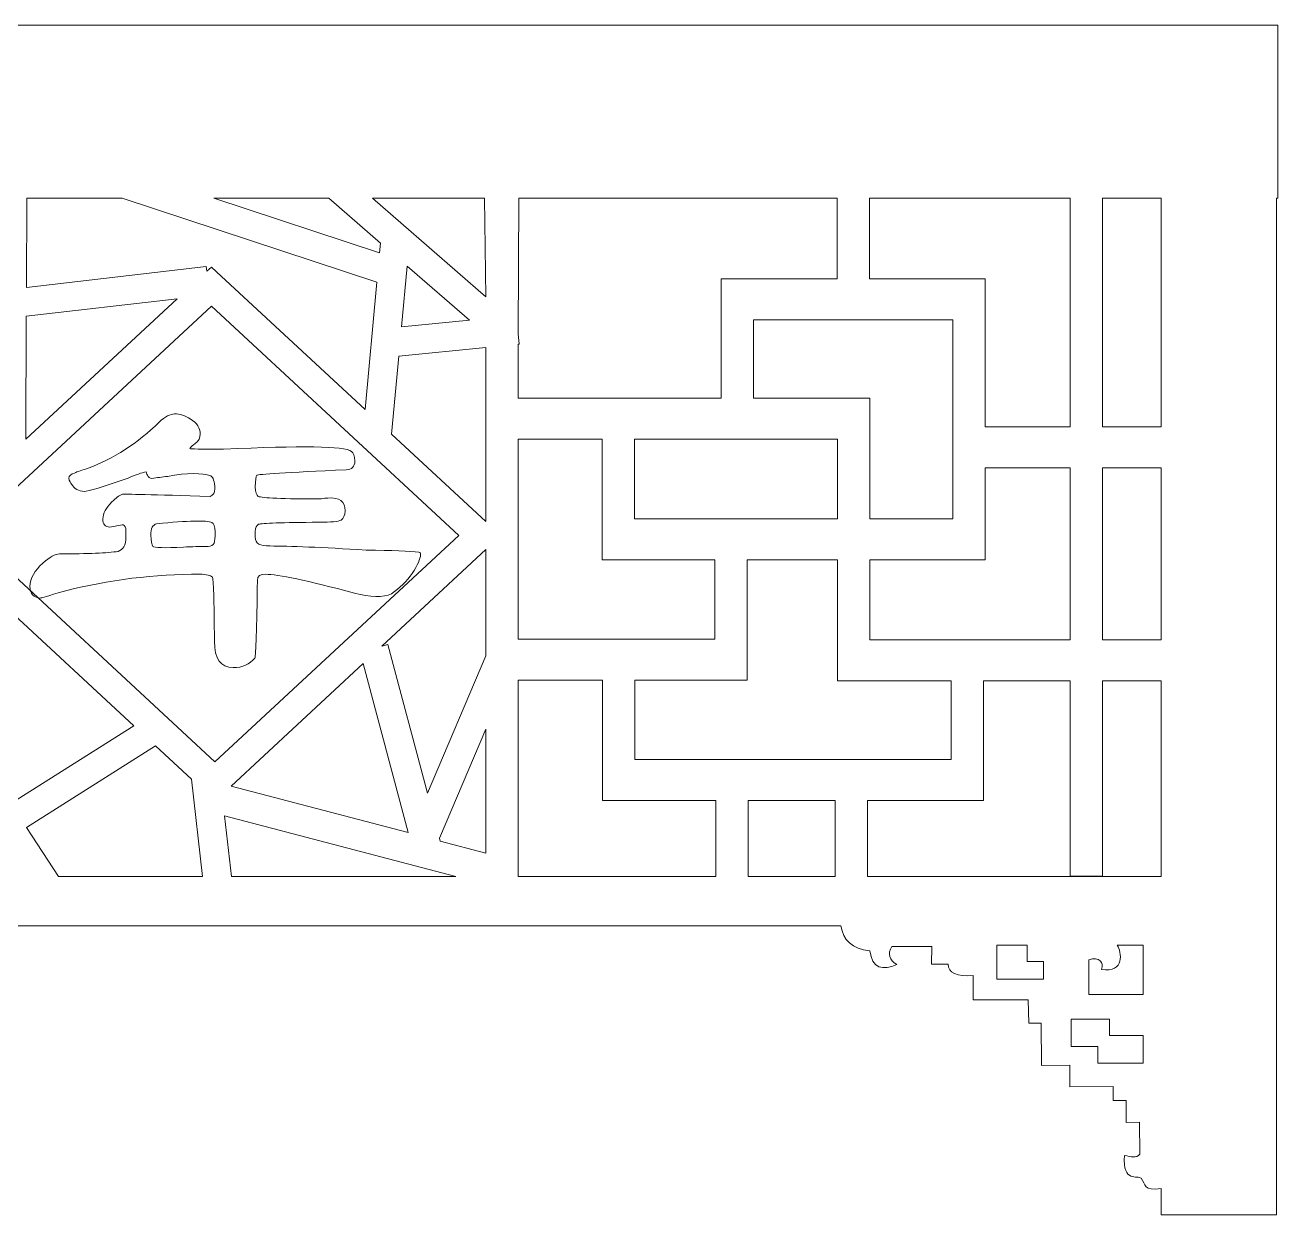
# Model space of a CAD drawing. Header units: centimetres. Extents: x -14.6 to 13.8, y -0.5 to 8.6.
# Drawn here: x 4.23 to 13.81, y -0.52 to 8.58 of the extents above; entities that cross this region are included whole.
import ezdxf

# ---------------------------------------------------------------- set-up
doc = ezdxf.new("R2010")
doc.units = ezdxf.units.CM
doc.header["$MEASUREMENT"] = 0
doc.layers.add('layer 1', color=7, linetype='Continuous')

msp = doc.modelspace()

# ---------------------------------------------------------------- linework, layer by layer
at = {"layer": 'layer 1', "color": 242, "lineweight": 18}
for points, knots in [([(-14.61264, 7.48925), (-14.61264, 7.48925), (-14.61264, 8.58062), (-14.61264, 8.58062), (-14.61264, 8.58062), (-14.61264, 8.58062), (13.81382, 8.58062), (13.81382, 8.58062), (13.81382, 8.58062), (13.81382, 8.58062), (13.81382, 7.25777), (13.81382, 7.25777), (13.81382, 7.25777), (13.81382, 7.25777), (13.80375, 7.25777), (13.80375, 7.25777), (13.80375, 7.25777), (13.80375, 7.25777), (13.80375, -0.51632), (13.80375, -0.51632), (13.80375, -0.51632), (13.80375, -0.51632), (12.92082, -0.51632), (12.92082, -0.51632), (12.92082, -0.51632), (12.92082, -0.51632), (12.92082, -0.31469), (12.92082, -0.31469), (12.92082, -0.31469), (12.78312, -0.33619), (12.80513, -0.28128), (12.76717, -0.23628), (12.76717, -0.23628), (12.74297, -0.20748), (12.62488, -0.27907), (12.63981, -0.0607), (12.63981, -0.0607), (12.69134, -0.07313), (12.72986, -0.08306), (12.75832, -0.05271), (12.75832, -0.05271), (12.75832, -0.05271), (12.75592, 0.19322), (12.75592, 0.19322), (12.75592, 0.19322), (12.75592, 0.19322), (12.65353, 0.19156), (12.65353, 0.19156), (12.65353, 0.19156), (12.65353, 0.19156), (12.65229, 0.3578), (12.65229, 0.3578), (12.65229, 0.3578), (12.65229, 0.3578), (12.55387, 0.3582), (12.55387, 0.3582), (12.55387, 0.3582), (12.55387, 0.3582), (12.55415, 0.4654), (12.55415, 0.4654), (12.55415, 0.4654), (12.55415, 0.4654), (12.22219, 0.46286), (12.22219, 0.46286), (12.22219, 0.46286), (12.22219, 0.46286), (12.22251, 0.62867), (12.22251, 0.62867), (12.22251, 0.62867), (12.22251, 0.62867), (12.00544, 0.62669), (12.00544, 0.62669), (12.00544, 0.62669), (12.00544, 0.62669), (12.00435, 0.95023), (12.00435, 0.95023), (12.00435, 0.95023), (12.00435, 0.95023), (11.90813, 0.94889), (11.90813, 0.94889), (11.90813, 0.94889), (11.90813, 0.94889), (11.90373, 1.12893), (11.90373, 1.12893), (11.90373, 1.12893), (11.90373, 1.12893), (11.48314, 1.12804), (11.48314, 1.12804), (11.48314, 1.12804), (11.48314, 1.12804), (11.48405, 1.31485), (11.48405, 1.31485), (11.48405, 1.31485), (11.35859, 1.30237), (11.29044, 1.33508), (11.2925, 1.39966), (11.2925, 1.39966), (11.2925, 1.39966), (11.16564, 1.40217), (11.16564, 1.40217), (11.16564, 1.40217), (11.16564, 1.40217), (11.16681, 1.5362), (11.16681, 1.5362), (11.16681, 1.5362), (11.16681, 1.5362), (10.86285, 1.53504), (10.86285, 1.53504), (10.86285, 1.53504), (10.82615, 1.48295), (10.84252, 1.43016), (10.90006, 1.3989), (10.90006, 1.3989), (10.79243, 1.34869), (10.71075, 1.36813), (10.69297, 1.50404), (10.69297, 1.50404), (10.55738, 1.51608), (10.4885, 1.58564), (10.47277, 1.69479), (10.47277, 1.69479), (10.47277, 1.69479), (-11.28306, 1.69479), (-11.28306, 1.69479), (-11.28306, 1.69479), (-11.29877, 1.58704), (-11.36734, 1.51838), (-11.50238, 1.50648), (-11.50238, 1.50648), (-11.5201, 1.37215), (-11.60148, 1.35294), (-11.70868, 1.40257), (-11.70868, 1.40257), (-11.65152, 1.43346), (-11.63523, 1.48563), (-11.67165, 1.53712), (-11.67165, 1.53712), (-11.67165, 1.53712), (-11.97457, 1.53827), (-11.97457, 1.53827), (-11.97457, 1.53827), (-11.97457, 1.53827), (-11.97344, 1.4058), (-11.97344, 1.4058), (-11.97344, 1.4058), (-11.97344, 1.4058), (-12.09977, 1.40331), (-12.09977, 1.40331), (-12.09977, 1.40331), (-12.09773, 1.33948), (-12.16576, 1.30716), (-12.29072, 1.31949), (-12.29072, 1.31949), (-12.29072, 1.31949), (-12.28976, 1.13485), (-12.28976, 1.13485), (-12.28976, 1.13485), (-12.28976, 1.13485), (-12.70889, 1.13573), (-12.70889, 1.13573), (-12.70889, 1.13573), (-12.70889, 1.13573), (-12.71328, 0.95778), (-12.71328, 0.95778), (-12.71328, 0.95778), (-12.71328, 0.95778), (-12.80912, 0.9591), (-12.80912, 0.9591), (-12.80912, 0.9591), (-12.80912, 0.9591), (-12.81022, 0.63933), (-12.81022, 0.63933), (-12.81022, 0.63933), (-12.81022, 0.63933), (-13.02661, 0.64127), (-13.02661, 0.64127), (-13.02661, 0.64127), (-13.02661, 0.64127), (-13.02637, 0.4774), (-13.02637, 0.4774), (-13.02637, 0.4774), (-13.02637, 0.4774), (-13.35703, 0.47991), (-13.35703, 0.47991), (-13.35703, 0.47991), (-13.35703, 0.47991), (-13.35691, 0.37395), (-13.35691, 0.37395), (-13.35691, 0.37395), (-13.35691, 0.37395), (-13.45484, 0.37355), (-13.45484, 0.37355), (-13.45484, 0.37355), (-13.45484, 0.37355), (-13.45619, 0.20925), (-13.45619, 0.20925), (-13.45619, 0.20925), (-13.45619, 0.20925), (-13.55807, 0.21089), (-13.55807, 0.21089), (-13.55807, 0.21089), (-13.55807, 0.21089), (-13.56051, -0.03219), (-13.56051, -0.03219), (-13.56051, -0.03219), (-13.53212, -0.06218), (-13.4938, -0.05236), (-13.44237, -0.04009), (-13.44237, -0.04009), (-13.42757, -0.25592), (-13.5452, -0.18516), (-13.56942, -0.21362), (-13.56942, -0.21362), (-13.60793, -0.25901), (-13.58439, -0.31453), (-13.73098, -0.28973), (-13.73098, -0.28973), (-13.73098, -0.28973), (-13.73098, -0.51632), (-13.73098, -0.51632), (-13.73098, -0.51632), (-13.73098, -0.51632), (-14.61394, -0.51632), (-14.61394, -0.51632), (-14.61394, -0.51632), (-14.61394, -0.51632), (-14.61394, 7.48925), (-14.61394, 7.48925), (-14.61394, 7.48925), (-14.61394, 7.48925), (-14.61264, 7.48925), (-14.61264, 7.48925)], [0, 0, 0, 0, 0.0169492, 0.0169492, 0.0169492, 0.0169492, 0.0338983, 0.0338983, 0.0338983, 0.0338983, 0.0508475, 0.0508475, 0.0508475, 0.0508475, 0.0677966, 0.0677966, 0.0677966, 0.0677966, 0.0847458, 0.0847458, 0.0847458, 0.0847458, 0.1016949, 0.1016949, 0.1016949, 0.1016949, 0.1186441, 0.1186441, 0.1186441, 0.1186441, 0.1355932, 0.1355932, 0.1355932, 0.1355932, 0.1525424, 0.1525424, 0.1525424, 0.1525424, 0.1694915, 0.1694915, 0.1694915, 0.1694915, 0.1864407, 0.1864407, 0.1864407, 0.1864407, 0.2033898, 0.2033898, 0.2033898, 0.2033898, 0.220339, 0.220339, 0.220339, 0.220339, 0.2372881, 0.2372881, 0.2372881, 0.2372881, 0.2542373, 0.2542373, 0.2542373, 0.2542373, 0.2711864, 0.2711864, 0.2711864, 0.2711864, 0.2881356, 0.2881356, 0.2881356, 0.2881356, 0.3050847, 0.3050847, 0.3050847, 0.3050847, 0.3220339, 0.3220339, 0.3220339, 0.3220339, 0.3389831, 0.3389831, 0.3389831, 0.3389831, 0.3559322, 0.3559322, 0.3559322, 0.3559322, 0.3728814, 0.3728814, 0.3728814, 0.3728814, 0.3898305, 0.3898305, 0.3898305, 0.3898305, 0.4067797, 0.4067797, 0.4067797, 0.4067797, 0.4237288, 0.4237288, 0.4237288, 0.4237288, 0.440678, 0.440678, 0.440678, 0.440678, 0.4576271, 0.4576271, 0.4576271, 0.4576271, 0.4745763, 0.4745763, 0.4745763, 0.4745763, 0.4915254, 0.4915254, 0.4915254, 0.4915254, 0.5084746, 0.5084746, 0.5084746, 0.5084746, 0.5254237, 0.5254237, 0.5254237, 0.5254237, 0.5423729, 0.5423729, 0.5423729, 0.5423729, 0.559322, 0.559322, 0.559322, 0.559322, 0.5762712, 0.5762712, 0.5762712, 0.5762712, 0.5932203, 0.5932203, 0.5932203, 0.5932203, 0.6101695, 0.6101695, 0.6101695, 0.6101695, 0.6271186, 0.6271186, 0.6271186, 0.6271186, 0.6440678, 0.6440678, 0.6440678, 0.6440678, 0.6610169, 0.6610169, 0.6610169, 0.6610169, 0.6779661, 0.6779661, 0.6779661, 0.6779661, 0.6949153, 0.6949153, 0.6949153, 0.6949153, 0.7118644, 0.7118644, 0.7118644, 0.7118644, 0.7288136, 0.7288136, 0.7288136, 0.7288136, 0.7457627, 0.7457627, 0.7457627, 0.7457627, 0.7627119, 0.7627119, 0.7627119, 0.7627119, 0.779661, 0.779661, 0.779661, 0.779661, 0.7966102, 0.7966102, 0.7966102, 0.7966102, 0.8135593, 0.8135593, 0.8135593, 0.8135593, 0.8305085, 0.8305085, 0.8305085, 0.8305085, 0.8474576, 0.8474576, 0.8474576, 0.8474576, 0.8644068, 0.8644068, 0.8644068, 0.8644068, 0.8813559, 0.8813559, 0.8813559, 0.8813559, 0.8983051, 0.8983051, 0.8983051, 0.8983051, 0.9152542, 0.9152542, 0.9152542, 0.9152542, 0.9322034, 0.9322034, 0.9322034, 0.9322034, 0.9491525, 0.9491525, 0.9491525, 0.9491525, 0.9661017, 0.9661017, 0.9661017, 0.9661017, 1, 1, 1, 1]), ([(5.32254, 5.13011), (5.47581, 5.15783), (5.58615, 5.15892), (5.65409, 5.13337), (5.65409, 5.13337), (5.67311, 5.12468), (5.68344, 5.09207), (5.68561, 5.03445), (5.68561, 5.03445), (5.68561, 5.00673), (5.6742, 4.98771), (5.65083, 4.97738), (5.65083, 4.97738), (5.21112, 4.98988), (4.98719, 4.99532), (4.9785, 4.99314), (4.9785, 4.99314), (4.95349, 4.98445), (4.92686, 4.96543), (4.89914, 4.93553), (4.89914, 4.93553), (4.85457, 4.89096), (4.8312, 4.84748), (4.82903, 4.80509), (4.82903, 4.80509), (4.82903, 4.76487), (4.84696, 4.74367), (4.88338, 4.7415), (4.88338, 4.7415), (4.88338, 4.7415), (4.97578, 4.76052), (4.97578, 4.76052), (4.97578, 4.76052), (4.98828, 4.76052), (4.99806, 4.75128), (5.00404, 4.73171), (5.00404, 4.73171), (5.00404, 4.73171), (5.00404, 4.64257), (5.00404, 4.64257), (5.00404, 4.64257), (5.00404, 4.60235), (4.98502, 4.57355), (4.94697, 4.5567), (4.94697, 4.5567), (4.86436, 4.5442), (4.71434, 4.53768), (4.49802, 4.53768), (4.49802, 4.53768), (4.46596, 4.53768), (4.42356, 4.5143), (4.3703, 4.46756), (4.3703, 4.46756), (4.30671, 4.41049), (4.27409, 4.35071), (4.27192, 4.28929), (4.27192, 4.28929), (4.27192, 4.23222), (4.2991, 4.20232), (4.35454, 4.20015), (4.35454, 4.20015), (4.35671, 4.20015), (4.41378, 4.217), (4.52629, 4.25124), (4.52629, 4.25124), (4.87903, 4.34038), (5.22743, 4.38386), (5.57093, 4.38169), (5.57093, 4.38169), (5.62202, 4.38169), (5.65409, 4.37408), (5.66659, 4.3594), (5.66659, 4.3594), (5.67529, 4.35288), (5.68018, 4.18928), (5.68235, 3.86915), (5.68235, 3.86915), (5.68235, 3.7349), (5.73018, 3.66805), (5.82584, 3.66805), (5.82584, 3.66805), (5.89595, 3.66805), (5.95139, 3.6925), (5.99161, 3.74142), (5.99161, 3.74142), (5.99977, 3.76697), (6.00629, 3.96535), (6.01064, 4.33712), (6.01064, 4.33712), (6.01064, 4.36919), (6.03183, 4.38386), (6.07423, 4.38169), (6.07423, 4.38169), (6.16554, 4.38169), (6.39164, 4.33386), (6.75254, 4.2382), (6.75254, 4.2382), (6.87592, 4.2045), (6.97049, 4.20232), (7.03626, 4.23222), (7.03626, 4.23222), (7.09985, 4.27679), (7.15257, 4.32842), (7.19551, 4.38821), (7.19551, 4.38821), (7.23573, 4.4518), (7.25693, 4.49963), (7.2591, 4.53115), (7.2591, 4.53115), (7.2591, 4.5442), (7.25475, 4.55018), (7.24606, 4.55018), (7.24606, 4.55018), (7.17594, 4.55887), (7.04115, 4.56431), (6.84168, 4.56648), (6.84168, 4.56648), (6.50198, 4.58768), (6.25685, 4.59801), (6.1063, 4.59801), (6.1063, 4.59801), (6.02966, 4.59583), (5.9927, 4.61812), (5.99488, 4.66486), (5.99488, 4.66486), (5.99488, 4.66486), (5.99488, 4.70943), (5.99488, 4.70943), (5.99488, 4.70943), (5.99488, 4.73715), (6.00303, 4.75508), (6.01988, 4.76378), (6.01988, 4.76378), (6.04542, 4.77248), (6.19978, 4.77737), (6.48187, 4.77954), (6.48187, 4.77954), (6.57318, 4.77954), (6.62971, 4.78498), (6.6509, 4.79585), (6.6509, 4.79585), (6.66993, 4.80835), (6.68025, 4.83172), (6.68243, 4.86596), (6.68243, 4.86596), (6.68243, 4.93771), (6.63786, 4.97086), (6.54872, 4.96434), (6.54872, 4.96434), (6.53405, 4.96434), (6.51828, 4.96216), (6.50089, 4.95782), (6.50089, 4.95782), (6.20576, 4.95782), (6.04434, 4.96434), (6.01716, 4.97738), (6.01716, 4.97738), (6.00412, 4.98554), (5.99705, 5.00999), (5.99488, 5.05021), (5.99488, 5.05021), (5.99488, 5.10131), (5.99868, 5.1312), (6.00738, 5.13935), (6.00738, 5.13935), (6.00955, 5.14587), (6.23674, 5.16001), (6.68895, 5.1812), (6.68895, 5.1812), (6.73352, 5.1812), (6.7558, 5.20349), (6.7558, 5.24806), (6.7558, 5.24806), (6.7558, 5.2861), (6.74711, 5.31056), (6.73026, 5.32089), (6.73026, 5.32089), (6.67319, 5.36165), (6.34708, 5.36654), (5.75247, 5.33719), (5.75247, 5.33719), (5.58071, 5.33719), (5.49484, 5.33937), (5.49484, 5.34317), (5.49484, 5.34317), (5.50299, 5.35622), (5.51712, 5.36872), (5.53615, 5.38176), (5.53615, 5.38176), (5.56169, 5.40078), (5.57419, 5.42524), (5.57419, 5.45514), (5.57419, 5.45514), (5.57419, 5.4997), (5.54865, 5.53775), (5.4981, 5.56927), (5.4981, 5.56927), (5.45951, 5.59482), (5.41929, 5.60787), (5.3769, 5.60787), (5.3769, 5.60787), (5.34483, 5.60787), (5.30569, 5.58667), (5.25895, 5.54427), (5.25895, 5.54427), (5.09753, 5.38502), (4.91273, 5.26599), (4.70511, 5.18718), (4.70511, 5.18718), (4.65184, 5.17251), (4.62086, 5.16164), (4.61271, 5.15566), (4.61271, 5.15566), (4.58499, 5.14913), (4.57031, 5.13555), (4.56814, 5.11435), (4.56814, 5.11435), (4.57412, 5.09478), (4.58173, 5.08011), (4.59042, 5.06978), (4.59042, 5.06978), (4.61162, 5.03554), (4.64314, 5.0176), (4.68554, 5.01543), (4.68554, 5.01543), (4.71761, 5.01543), (4.83011, 5.04913), (5.02361, 5.11707), (5.02361, 5.11707), (5.08068, 5.14261), (5.12633, 5.15892), (5.16003, 5.1649), (5.16003, 5.1649), (5.1622, 5.15892), (5.16547, 5.15022), (5.16981, 5.13935), (5.16981, 5.13935), (5.17634, 5.12468), (5.18775, 5.11652), (5.2046, 5.11435), (5.2046, 5.11435), (5.24319, 5.12033), (5.28232, 5.12576), (5.32254, 5.13011)], [0, 0, 0, 0, 0.016129, 0.016129, 0.016129, 0.016129, 0.0322581, 0.0322581, 0.0322581, 0.0322581, 0.0483871, 0.0483871, 0.0483871, 0.0483871, 0.0645161, 0.0645161, 0.0645161, 0.0645161, 0.0806452, 0.0806452, 0.0806452, 0.0806452, 0.0967742, 0.0967742, 0.0967742, 0.0967742, 0.1129032, 0.1129032, 0.1129032, 0.1129032, 0.1290323, 0.1290323, 0.1290323, 0.1290323, 0.1451613, 0.1451613, 0.1451613, 0.1451613, 0.1612903, 0.1612903, 0.1612903, 0.1612903, 0.1774194, 0.1774194, 0.1774194, 0.1774194, 0.1935484, 0.1935484, 0.1935484, 0.1935484, 0.2096774, 0.2096774, 0.2096774, 0.2096774, 0.2258065, 0.2258065, 0.2258065, 0.2258065, 0.2419355, 0.2419355, 0.2419355, 0.2419355, 0.2580645, 0.2580645, 0.2580645, 0.2580645, 0.2741935, 0.2741935, 0.2741935, 0.2741935, 0.2903226, 0.2903226, 0.2903226, 0.2903226, 0.3064516, 0.3064516, 0.3064516, 0.3064516, 0.3225806, 0.3225806, 0.3225806, 0.3225806, 0.3387097, 0.3387097, 0.3387097, 0.3387097, 0.3548387, 0.3548387, 0.3548387, 0.3548387, 0.3709677, 0.3709677, 0.3709677, 0.3709677, 0.3870968, 0.3870968, 0.3870968, 0.3870968, 0.4032258, 0.4032258, 0.4032258, 0.4032258, 0.4193548, 0.4193548, 0.4193548, 0.4193548, 0.4354839, 0.4354839, 0.4354839, 0.4354839, 0.4516129, 0.4516129, 0.4516129, 0.4516129, 0.4677419, 0.4677419, 0.4677419, 0.4677419, 0.483871, 0.483871, 0.483871, 0.483871, 0.5, 0.5, 0.5, 0.5, 0.516129, 0.516129, 0.516129, 0.516129, 0.5322581, 0.5322581, 0.5322581, 0.5322581, 0.5483871, 0.5483871, 0.5483871, 0.5483871, 0.5645161, 0.5645161, 0.5645161, 0.5645161, 0.5806452, 0.5806452, 0.5806452, 0.5806452, 0.5967742, 0.5967742, 0.5967742, 0.5967742, 0.6129032, 0.6129032, 0.6129032, 0.6129032, 0.6290323, 0.6290323, 0.6290323, 0.6290323, 0.6451613, 0.6451613, 0.6451613, 0.6451613, 0.6612903, 0.6612903, 0.6612903, 0.6612903, 0.6774194, 0.6774194, 0.6774194, 0.6774194, 0.6935484, 0.6935484, 0.6935484, 0.6935484, 0.7096774, 0.7096774, 0.7096774, 0.7096774, 0.7258065, 0.7258065, 0.7258065, 0.7258065, 0.7419355, 0.7419355, 0.7419355, 0.7419355, 0.7580645, 0.7580645, 0.7580645, 0.7580645, 0.7741935, 0.7741935, 0.7741935, 0.7741935, 0.7903226, 0.7903226, 0.7903226, 0.7903226, 0.8064516, 0.8064516, 0.8064516, 0.8064516, 0.8225806, 0.8225806, 0.8225806, 0.8225806, 0.8387097, 0.8387097, 0.8387097, 0.8387097, 0.8548387, 0.8548387, 0.8548387, 0.8548387, 0.8709677, 0.8709677, 0.8709677, 0.8709677, 0.8870968, 0.8870968, 0.8870968, 0.8870968, 0.9032258, 0.9032258, 0.9032258, 0.9032258, 0.9193548, 0.9193548, 0.9193548, 0.9193548, 0.9354839, 0.9354839, 0.9354839, 0.9354839, 0.9516129, 0.9516129, 0.9516129, 0.9516129, 0.9677419, 0.9677419, 0.9677419, 0.9677419, 1, 1, 1, 1]), ([(5.44701, 4.58877), (5.29808, 4.58224), (5.21982, 4.58442), (5.21112, 4.59529), (5.21112, 4.59529), (5.20297, 4.60779), (5.19753, 4.6366), (5.19536, 4.68117), (5.19536, 4.68117), (5.19536, 4.73171), (5.21003, 4.76052), (5.23993, 4.76704), (5.23993, 4.76704), (5.48179, 4.79259), (5.62311, 4.79585), (5.66333, 4.77682), (5.66333, 4.77682), (5.67855, 4.7703), (5.6867, 4.74693), (5.68887, 4.70671), (5.68887, 4.70671), (5.68887, 4.66214), (5.68561, 4.63333), (5.67963, 4.62029), (5.67963, 4.62029), (5.67311, 4.60562), (5.65789, 4.59692), (5.63507, 4.59529), (5.63507, 4.59529), (5.57093, 4.59529), (5.50843, 4.59312), (5.44701, 4.58877)], [0, 0, 0, 0, 0.1111111, 0.1111111, 0.1111111, 0.1111111, 0.2222222, 0.2222222, 0.2222222, 0.2222222, 0.3333333, 0.3333333, 0.3333333, 0.3333333, 0.4444444, 0.4444444, 0.4444444, 0.4444444, 0.5555556, 0.5555556, 0.5555556, 0.5555556, 0.6666667, 0.6666667, 0.6666667, 0.6666667, 0.7777778, 0.7777778, 0.7777778, 0.7777778, 1, 1, 1, 1])]:
    msp.add_open_spline(points, degree=3, knots=knots, dxfattribs=at)
at = {"layer": 'layer 1', "color": 7, "lineweight": 18}
for points, knots in [([(5.73403, 6.661), (5.73403, 6.661), (6.83373, 5.64145), (6.83373, 5.64145), (6.83373, 5.64145), (6.83373, 5.64145), (6.92447, 6.61547), (6.92447, 6.61547), (6.92447, 6.61547), (6.92447, 6.61547), (4.97706, 7.25777), (4.97706, 7.25777), (4.97706, 7.25777), (4.97706, 7.25777), (4.24785, 7.25777), (4.24785, 7.25777), (4.24785, 7.25777), (4.24785, 7.25777), (4.24455, 6.57517), (4.24455, 6.57517), (4.24455, 6.57517), (4.24455, 6.57517), (5.62012, 6.73547), (5.62012, 6.73547), (5.62012, 6.73547), (5.62012, 6.73547), (5.6244, 6.69798), (5.6244, 6.69798), (5.6244, 6.69798), (5.6244, 6.69798), (5.65927, 6.73031), (5.65927, 6.73031), (5.65927, 6.73031), (5.65927, 6.73031), (5.73403, 6.661), (5.73403, 6.661)], [0, 0, 0, 0, 0.1, 0.1, 0.1, 0.1, 0.2, 0.2, 0.2, 0.2, 0.3, 0.3, 0.3, 0.3, 0.4, 0.4, 0.4, 0.4, 0.5, 0.5, 0.5, 0.5, 0.6, 0.6, 0.6, 0.6, 0.7, 0.7, 0.7, 0.7, 0.8, 0.8, 0.8, 0.8, 1, 1, 1, 1]), ([(5.67891, 7.25777), (5.67891, 7.25777), (6.94539, 6.84006), (6.94539, 6.84006), (6.94539, 6.84006), (6.94539, 6.84006), (6.95227, 6.91402), (6.95227, 6.91402), (6.95227, 6.91402), (6.95227, 6.91402), (6.55699, 7.25777), (6.55699, 7.25777), (6.55699, 7.25777), (6.55699, 7.25777), (5.67891, 7.25777), (5.67891, 7.25777)], [0, 0, 0, 0, 0.2, 0.2, 0.2, 0.2, 0.4, 0.4, 0.4, 0.4, 0.6, 0.6, 0.6, 0.6, 1, 1, 1, 1]), ([(7.74828, 7.25777), (7.74828, 7.25777), (6.89119, 7.25777), (6.89119, 7.25777), (6.89119, 7.25777), (6.89119, 7.25777), (7.75864, 6.50341), (7.75864, 6.50341), (7.75864, 6.50341), (7.75864, 6.50341), (7.74828, 7.25777), (7.74828, 7.25777)], [0, 0, 0, 0, 0.25, 0.25, 0.25, 0.25, 0.5, 0.5, 0.5, 0.5, 1, 1, 1, 1]), ([(8.01084, 7.25777), (8.01084, 7.25777), (8.00594, 6.22108), (8.00594, 6.22108), (8.00594, 6.22108), (8.00594, 6.22108), (8.01357, 6.14045), (8.01357, 6.14045), (8.01357, 6.14045), (8.01357, 6.14045), (8.00594, 6.1397), (8.00594, 6.1397), (8.00594, 6.1397), (8.00594, 6.1397), (8.00594, 5.72716), (8.00594, 5.72716), (8.00594, 5.72716), (8.00594, 5.72716), (9.55718, 5.72716), (9.55718, 5.72716), (9.55718, 5.72716), (9.55718, 5.72716), (9.55718, 6.32607), (9.55718, 6.32607), (9.55718, 6.32607), (9.55718, 6.32607), (9.55718, 6.56769), (9.55718, 6.56769), (9.55718, 6.56769), (9.55718, 6.56769), (9.55718, 6.63985), (9.55718, 6.63985), (9.55718, 6.63985), (9.55718, 6.63985), (10.44298, 6.63985), (10.44298, 6.63985), (10.44298, 6.63985), (10.44298, 6.63985), (10.44298, 7.25777), (10.44298, 7.25777), (10.44298, 7.25777), (10.44298, 7.25777), (8.01084, 7.25777), (8.01084, 7.25777)], [0, 0, 0, 0, 0.0833333, 0.0833333, 0.0833333, 0.0833333, 0.1666667, 0.1666667, 0.1666667, 0.1666667, 0.25, 0.25, 0.25, 0.25, 0.3333333, 0.3333333, 0.3333333, 0.3333333, 0.4166667, 0.4166667, 0.4166667, 0.4166667, 0.5, 0.5, 0.5, 0.5, 0.5833333, 0.5833333, 0.5833333, 0.5833333, 0.6666667, 0.6666667, 0.6666667, 0.6666667, 0.75, 0.75, 0.75, 0.75, 0.8333333, 0.8333333, 0.8333333, 0.8333333, 1, 1, 1, 1]), ([(12.22609, 7.25777), (12.22609, 7.25777), (12.22609, 5.50937), (12.22609, 5.50937), (12.22609, 5.50937), (12.22609, 5.50937), (11.57608, 5.50937), (11.57608, 5.50937), (11.57608, 5.50937), (11.57608, 5.50937), (11.57608, 6.32607), (11.57608, 6.32607), (11.57608, 6.32607), (11.57608, 6.32607), (11.57608, 6.53122), (11.57608, 6.53122), (11.57608, 6.53122), (11.57608, 6.53122), (11.57608, 6.63985), (11.57608, 6.63985), (11.57608, 6.63985), (11.57608, 6.63985), (10.69018, 6.63985), (10.69018, 6.63985), (10.69018, 6.63985), (10.69018, 6.63985), (10.69018, 7.25777), (10.69018, 7.25777), (10.69018, 7.25777), (10.69018, 7.25777), (12.22609, 7.25777), (12.22609, 7.25777)], [0, 0, 0, 0, 0.1111111, 0.1111111, 0.1111111, 0.1111111, 0.2222222, 0.2222222, 0.2222222, 0.2222222, 0.3333333, 0.3333333, 0.3333333, 0.3333333, 0.4444444, 0.4444444, 0.4444444, 0.4444444, 0.5555556, 0.5555556, 0.5555556, 0.5555556, 0.6666667, 0.6666667, 0.6666667, 0.6666667, 0.7777778, 0.7777778, 0.7777778, 0.7777778, 1, 1, 1, 1]), ([(12.92082, 5.50937), (12.92082, 5.50937), (12.47333, 5.50937), (12.47333, 5.50937), (12.47333, 5.50937), (12.47333, 5.50937), (12.47333, 7.25777), (12.47333, 7.25777), (12.47333, 7.25777), (12.47333, 7.25777), (12.92082, 7.25777), (12.92082, 7.25777), (12.92082, 7.25777), (12.92082, 7.25777), (12.92082, 5.50937), (12.92082, 5.50937)], [0, 0, 0, 0, 0.2, 0.2, 0.2, 0.2, 0.4, 0.4, 0.4, 0.4, 0.6, 0.6, 0.6, 0.6, 1, 1, 1, 1]), ([(7.1559, 6.73694), (7.1559, 6.73694), (7.11262, 6.27246), (7.11262, 6.27246), (7.11262, 6.27246), (7.11262, 6.27246), (7.63154, 6.32331), (7.63154, 6.32331), (7.63154, 6.32331), (7.63154, 6.32331), (7.1559, 6.73694), (7.1559, 6.73694)], [0, 0, 0, 0, 0.25, 0.25, 0.25, 0.25, 0.5, 0.5, 0.5, 0.5, 1, 1, 1, 1]), ([(7.55097, 4.67715), (7.55097, 4.67715), (5.65927, 6.43098), (5.65927, 6.43098), (5.65927, 6.43098), (5.65927, 6.43098), (3.79415, 4.70185), (3.79415, 4.70185), (3.79415, 4.70185), (3.79415, 4.70185), (5.68585, 2.94809), (5.68585, 2.94809), (5.68585, 2.94809), (5.68585, 2.94809), (7.55097, 4.67715), (7.55097, 4.67715)], [0, 0, 0, 0, 0.2, 0.2, 0.2, 0.2, 0.4, 0.4, 0.4, 0.4, 0.6, 0.6, 0.6, 0.6, 1, 1, 1, 1]), ([(4.24114, 5.41558), (4.24114, 5.41558), (5.39838, 6.48845), (5.39838, 6.48845), (5.39838, 6.48845), (5.39838, 6.48845), (4.24349, 6.35386), (4.24349, 6.35386), (4.24349, 6.35386), (4.24349, 6.35386), (4.24114, 5.41558), (4.24114, 5.41558)], [0, 0, 0, 0, 0.25, 0.25, 0.25, 0.25, 0.5, 0.5, 0.5, 0.5, 1, 1, 1, 1]), ([(11.32884, 4.80653), (11.32884, 4.80653), (10.69226, 4.80653), (10.69226, 4.80653), (10.69226, 4.80653), (10.69226, 4.80653), (10.69226, 5.41343), (10.69226, 5.41343), (10.69226, 5.41343), (10.69226, 5.41343), (10.69226, 5.46962), (10.69226, 5.46962), (10.69226, 5.46962), (10.69226, 5.46962), (10.69226, 5.72716), (10.69226, 5.72716), (10.69226, 5.72716), (10.69226, 5.72716), (9.80435, 5.72716), (9.80435, 5.72716), (9.80435, 5.72716), (9.80435, 5.72716), (9.80435, 6.32607), (9.80435, 6.32607), (9.80435, 6.32607), (9.80435, 6.32607), (11.32884, 6.32607), (11.32884, 6.32607), (11.32884, 6.32607), (11.32884, 6.32607), (11.32884, 4.80653), (11.32884, 4.80653)], [0, 0, 0, 0, 0.1111111, 0.1111111, 0.1111111, 0.1111111, 0.2222222, 0.2222222, 0.2222222, 0.2222222, 0.3333333, 0.3333333, 0.3333333, 0.3333333, 0.4444444, 0.4444444, 0.4444444, 0.4444444, 0.5555556, 0.5555556, 0.5555556, 0.5555556, 0.6666667, 0.6666667, 0.6666667, 0.6666667, 0.7777778, 0.7777778, 0.7777778, 0.7777778, 1, 1, 1, 1]), ([(7.75864, 6.11547), (7.75864, 6.11547), (7.09192, 6.05013), (7.09192, 6.05013), (7.09192, 6.05013), (7.09192, 6.05013), (7.03635, 5.4536), (7.03635, 5.4536), (7.03635, 5.4536), (7.03635, 5.4536), (7.75864, 4.78396), (7.75864, 4.78396), (7.75864, 4.78396), (7.75864, 4.78396), (7.75864, 6.11547), (7.75864, 6.11547)], [0, 0, 0, 0, 0.2, 0.2, 0.2, 0.2, 0.4, 0.4, 0.4, 0.4, 0.6, 0.6, 0.6, 0.6, 1, 1, 1, 1]), ([(8.00594, 3.8863), (8.00594, 3.8863), (8.00594, 5.41343), (8.00594, 5.41343), (8.00594, 5.41343), (8.00594, 5.41343), (8.64736, 5.41343), (8.64736, 5.41343), (8.64736, 5.41343), (8.64736, 5.41343), (8.64736, 4.80653), (8.64736, 4.80653), (8.64736, 4.80653), (8.64736, 4.80653), (8.64736, 4.58018), (8.64736, 4.58018), (8.64736, 4.58018), (8.64736, 4.58018), (8.64736, 4.49277), (8.64736, 4.49277), (8.64736, 4.49277), (8.64736, 4.49277), (9.50796, 4.49277), (9.50796, 4.49277), (9.50796, 4.49277), (9.50796, 4.49277), (9.50796, 3.8863), (9.50796, 3.8863), (9.50796, 3.8863), (9.50796, 3.8863), (8.00594, 3.8863), (8.00594, 3.8863)], [0, 0, 0, 0, 0.1111111, 0.1111111, 0.1111111, 0.1111111, 0.2222222, 0.2222222, 0.2222222, 0.2222222, 0.3333333, 0.3333333, 0.3333333, 0.3333333, 0.4444444, 0.4444444, 0.4444444, 0.4444444, 0.5555556, 0.5555556, 0.5555556, 0.5555556, 0.6666667, 0.6666667, 0.6666667, 0.6666667, 0.7777778, 0.7777778, 0.7777778, 0.7777778, 1, 1, 1, 1]), ([(8.89463, 5.41343), (8.89463, 5.41343), (10.44504, 5.41343), (10.44504, 5.41343), (10.44504, 5.41343), (10.44504, 5.41343), (10.44504, 4.80653), (10.44504, 4.80653), (10.44504, 4.80653), (10.44504, 4.80653), (8.89463, 4.80653), (8.89463, 4.80653), (8.89463, 4.80653), (8.89463, 4.80653), (8.89463, 5.41343), (8.89463, 5.41343)], [0, 0, 0, 0, 0.2, 0.2, 0.2, 0.2, 0.4, 0.4, 0.4, 0.4, 0.6, 0.6, 0.6, 0.6, 1, 1, 1, 1]), ([(10.69226, 4.49277), (10.69226, 4.49277), (11.57608, 4.49277), (11.57608, 4.49277), (11.57608, 4.49277), (11.57608, 4.49277), (11.57608, 4.56105), (11.57608, 4.56105), (11.57608, 4.56105), (11.57608, 4.56105), (11.57608, 4.80653), (11.57608, 4.80653), (11.57608, 4.80653), (11.57608, 4.80653), (11.57608, 5.19556), (11.57608, 5.19556), (11.57608, 5.19556), (11.57608, 5.19556), (12.22609, 5.19556), (12.22609, 5.19556), (12.22609, 5.19556), (12.22609, 5.19556), (12.22609, 3.88152), (12.22609, 3.88152), (12.22609, 3.88152), (12.22609, 3.88152), (10.69226, 3.88152), (10.69226, 3.88152), (10.69226, 3.88152), (10.69226, 3.88152), (10.69226, 4.49277), (10.69226, 4.49277)], [0, 0, 0, 0, 0.1111111, 0.1111111, 0.1111111, 0.1111111, 0.2222222, 0.2222222, 0.2222222, 0.2222222, 0.3333333, 0.3333333, 0.3333333, 0.3333333, 0.4444444, 0.4444444, 0.4444444, 0.4444444, 0.5555556, 0.5555556, 0.5555556, 0.5555556, 0.6666667, 0.6666667, 0.6666667, 0.6666667, 0.7777778, 0.7777778, 0.7777778, 0.7777778, 1, 1, 1, 1]), ([(12.92082, 3.88152), (12.92082, 3.88152), (12.47333, 3.88152), (12.47333, 3.88152), (12.47333, 3.88152), (12.47333, 3.88152), (12.47333, 5.19556), (12.47333, 5.19556), (12.47333, 5.19556), (12.47333, 5.19556), (12.92082, 5.19556), (12.92082, 5.19556), (12.92082, 5.19556), (12.92082, 5.19556), (12.92082, 3.88152), (12.92082, 3.88152)], [0, 0, 0, 0, 0.2, 0.2, 0.2, 0.2, 0.4, 0.4, 0.4, 0.4, 0.6, 0.6, 0.6, 0.6, 1, 1, 1, 1]), ([(7.75864, 4.57035), (7.75864, 4.57035), (6.96342, 3.83314), (6.96342, 3.83314), (6.96342, 3.83314), (6.96342, 3.83314), (7.0079, 3.84502), (7.0079, 3.84502), (7.0079, 3.84502), (7.0079, 3.84502), (7.31175, 2.70803), (7.31175, 2.70803), (7.31175, 2.70803), (7.31175, 2.70803), (7.75864, 3.75907), (7.75864, 3.75907), (7.75864, 3.75907), (7.75864, 3.75907), (7.75864, 4.57035), (7.75864, 4.57035)], [0, 0, 0, 0, 0.1666667, 0.1666667, 0.1666667, 0.1666667, 0.3333333, 0.3333333, 0.3333333, 0.3333333, 0.5, 0.5, 0.5, 0.5, 0.6666667, 0.6666667, 0.6666667, 0.6666667, 1, 1, 1, 1]), ([(8.89613, 3.57259), (8.89613, 3.57259), (9.75519, 3.57259), (9.75519, 3.57259), (9.75519, 3.57259), (9.75519, 3.57259), (9.75519, 3.72022), (9.75519, 3.72022), (9.75519, 3.72022), (9.75519, 3.72022), (9.75519, 3.8863), (9.75519, 3.8863), (9.75519, 3.8863), (9.75519, 3.8863), (9.75519, 4.49277), (9.75519, 4.49277), (9.75519, 4.49277), (9.75519, 4.49277), (10.44504, 4.49277), (10.44504, 4.49277), (10.44504, 4.49277), (10.44504, 4.49277), (10.44504, 3.88152), (10.44504, 3.88152), (10.44504, 3.88152), (10.44504, 3.88152), (10.44504, 3.7105), (10.44504, 3.7105), (10.44504, 3.7105), (10.44504, 3.7105), (10.44504, 3.56774), (10.44504, 3.56774), (10.44504, 3.56774), (10.44504, 3.56774), (11.31513, 3.56774), (11.31513, 3.56774), (11.31513, 3.56774), (11.31513, 3.56774), (11.31513, 2.96661), (11.31513, 2.96661), (11.31513, 2.96661), (11.31513, 2.96661), (8.89613, 2.96661), (8.89613, 2.96661), (8.89613, 2.96661), (8.89613, 2.96661), (8.89613, 3.57259), (8.89613, 3.57259)], [0, 0, 0, 0, 0.0769231, 0.0769231, 0.0769231, 0.0769231, 0.1538462, 0.1538462, 0.1538462, 0.1538462, 0.2307692, 0.2307692, 0.2307692, 0.2307692, 0.3076923, 0.3076923, 0.3076923, 0.3076923, 0.3846154, 0.3846154, 0.3846154, 0.3846154, 0.4615385, 0.4615385, 0.4615385, 0.4615385, 0.5384615, 0.5384615, 0.5384615, 0.5384615, 0.6153846, 0.6153846, 0.6153846, 0.6153846, 0.6923077, 0.6923077, 0.6923077, 0.6923077, 0.7692308, 0.7692308, 0.7692308, 0.7692308, 0.8461538, 0.8461538, 0.8461538, 0.8461538, 1, 1, 1, 1]), ([(5.06531, 3.22406), (5.06531, 3.22406), (4.11604, 4.1041), (4.11604, 4.1041), (4.11604, 4.1041), (4.11604, 4.1041), (3.76616, 3.18029), (3.76616, 3.18029), (3.76616, 3.18029), (3.76616, 3.18029), (4.12462, 2.63045), (4.12462, 2.63045), (4.12462, 2.63045), (4.12462, 2.63045), (5.06531, 3.22406), (5.06531, 3.22406)], [0, 0, 0, 0, 0.2, 0.2, 0.2, 0.2, 0.4, 0.4, 0.4, 0.4, 0.6, 0.6, 0.6, 0.6, 1, 1, 1, 1]), ([(6.81937, 3.69959), (6.81937, 3.69959), (5.80907, 2.76299), (5.80907, 2.76299), (5.80907, 2.76299), (5.80907, 2.76299), (7.16489, 2.40663), (7.16489, 2.40663), (7.16489, 2.40663), (7.16489, 2.40663), (6.81937, 3.69959), (6.81937, 3.69959)], [0, 0, 0, 0, 0.25, 0.25, 0.25, 0.25, 0.5, 0.5, 0.5, 0.5, 1, 1, 1, 1]), ([(8.00594, 2.07067), (8.00594, 2.07067), (8.00594, 3.57259), (8.00594, 3.57259), (8.00594, 3.57259), (8.00594, 3.57259), (8.64896, 3.57259), (8.64896, 3.57259), (8.64896, 3.57259), (8.64896, 3.57259), (8.64896, 2.65282), (8.64896, 2.65282), (8.64896, 2.65282), (8.64896, 2.65282), (8.89613, 2.65282), (8.89613, 2.65282), (8.89613, 2.65282), (8.89613, 2.65282), (8.89613, 2.65282), (8.89613, 2.65282), (8.89613, 2.65282), (8.89613, 2.65282), (9.51691, 2.65282), (9.51691, 2.65282), (9.51691, 2.65282), (9.51691, 2.65282), (9.51691, 2.07067), (9.51691, 2.07067), (9.51691, 2.07067), (9.51691, 2.07067), (8.00594, 2.07067), (8.00594, 2.07067)], [0, 0, 0, 0, 0.1111111, 0.1111111, 0.1111111, 0.1111111, 0.2222222, 0.2222222, 0.2222222, 0.2222222, 0.3333333, 0.3333333, 0.3333333, 0.3333333, 0.4444444, 0.4444444, 0.4444444, 0.4444444, 0.5555556, 0.5555556, 0.5555556, 0.5555556, 0.6666667, 0.6666667, 0.6666667, 0.6666667, 0.7777778, 0.7777778, 0.7777778, 0.7777778, 1, 1, 1, 1]), ([(12.47333, 2.07271), (12.47333, 2.07271), (12.47333, 3.56774), (12.47333, 3.56774), (12.47333, 3.56774), (12.47333, 3.56774), (12.92082, 3.56774), (12.92082, 3.56774), (12.92082, 3.56774), (12.92082, 3.56774), (12.92082, 2.07067), (12.92082, 2.07067), (12.92082, 2.07067), (12.92082, 2.07067), (10.67648, 2.07067), (10.67648, 2.07067), (10.67648, 2.07067), (10.67648, 2.07067), (10.67648, 2.65282), (10.67648, 2.65282), (10.67648, 2.65282), (10.67648, 2.65282), (11.31513, 2.65282), (11.31513, 2.65282), (11.31513, 2.65282), (11.31513, 2.65282), (11.56237, 2.65282), (11.56237, 2.65282), (11.56237, 2.65282), (11.56237, 2.65282), (11.56237, 2.96661), (11.56237, 2.96661), (11.56237, 2.96661), (11.56237, 2.96661), (11.56237, 3.56774), (11.56237, 3.56774), (11.56237, 3.56774), (11.56237, 3.56774), (12.22609, 3.56774), (12.22609, 3.56774), (12.22609, 3.56774), (12.22609, 3.56774), (12.22609, 2.07271), (12.22609, 2.07271), (12.22609, 2.07271), (12.22609, 2.07271), (12.47333, 2.07271), (12.47333, 2.07271)], [0, 0, 0, 0, 0.0769231, 0.0769231, 0.0769231, 0.0769231, 0.1538462, 0.1538462, 0.1538462, 0.1538462, 0.2307692, 0.2307692, 0.2307692, 0.2307692, 0.3076923, 0.3076923, 0.3076923, 0.3076923, 0.3846154, 0.3846154, 0.3846154, 0.3846154, 0.4615385, 0.4615385, 0.4615385, 0.4615385, 0.5384615, 0.5384615, 0.5384615, 0.5384615, 0.6153846, 0.6153846, 0.6153846, 0.6153846, 0.6923077, 0.6923077, 0.6923077, 0.6923077, 0.7692308, 0.7692308, 0.7692308, 0.7692308, 0.8461538, 0.8461538, 0.8461538, 0.8461538, 1, 1, 1, 1]), ([(7.75864, 3.19818), (7.75864, 3.19818), (7.40379, 2.36361), (7.40379, 2.36361), (7.40379, 2.36361), (7.40379, 2.36361), (7.40948, 2.34234), (7.40948, 2.34234), (7.40948, 2.34234), (7.40948, 2.34234), (7.75864, 2.25057), (7.75864, 2.25057), (7.75864, 2.25057), (7.75864, 2.25057), (7.75864, 3.19818), (7.75864, 3.19818)], [0, 0, 0, 0, 0.2, 0.2, 0.2, 0.2, 0.4, 0.4, 0.4, 0.4, 0.6, 0.6, 0.6, 0.6, 1, 1, 1, 1]), ([(5.59072, 2.07067), (5.59072, 2.07067), (5.50584, 2.8142), (5.50584, 2.8142), (5.50584, 2.8142), (5.50584, 2.8142), (5.50723, 2.81435), (5.50723, 2.81435), (5.50723, 2.81435), (5.50723, 2.81435), (5.23178, 3.06973), (5.23178, 3.06973), (5.23178, 3.06973), (5.23178, 3.06973), (4.24442, 2.44668), (4.24442, 2.44668), (4.24442, 2.44668), (4.24442, 2.44668), (4.48956, 2.07067), (4.48956, 2.07067), (4.48956, 2.07067), (4.48956, 2.07067), (5.59072, 2.07067), (5.59072, 2.07067)], [0, 0, 0, 0, 0.1428571, 0.1428571, 0.1428571, 0.1428571, 0.2857143, 0.2857143, 0.2857143, 0.2857143, 0.4285714, 0.4285714, 0.4285714, 0.4285714, 0.5714286, 0.5714286, 0.5714286, 0.5714286, 0.7142857, 0.7142857, 0.7142857, 0.7142857, 1, 1, 1, 1]), ([(9.76411, 2.07067), (9.76411, 2.07067), (9.76411, 2.65282), (9.76411, 2.65282), (9.76411, 2.65282), (9.76411, 2.65282), (10.42925, 2.65282), (10.42925, 2.65282), (10.42925, 2.65282), (10.42925, 2.65282), (10.42925, 2.07067), (10.42925, 2.07067), (10.42925, 2.07067), (10.42925, 2.07067), (9.76411, 2.07067), (9.76411, 2.07067)], [0, 0, 0, 0, 0.2, 0.2, 0.2, 0.2, 0.4, 0.4, 0.4, 0.4, 0.6, 0.6, 0.6, 0.6, 1, 1, 1, 1]), ([(7.52838, 2.07067), (7.52838, 2.07067), (5.75874, 2.5358), (5.75874, 2.5358), (5.75874, 2.5358), (5.75874, 2.5358), (5.81184, 2.07067), (5.81184, 2.07067), (5.81184, 2.07067), (5.81184, 2.07067), (7.52838, 2.07067), (7.52838, 2.07067)], [0, 0, 0, 0, 0.25, 0.25, 0.25, 0.25, 0.5, 0.5, 0.5, 0.5, 1, 1, 1, 1]), ([(11.66502, 1.54709), (11.66502, 1.54709), (11.66502, 1.4218), (11.66502, 1.4218), (11.66502, 1.4218), (11.66502, 1.4218), (11.66502, 1.28499), (11.66502, 1.28499), (11.66502, 1.28499), (11.66502, 1.28499), (11.89578, 1.28499), (11.89578, 1.28499), (11.89578, 1.28499), (11.89578, 1.28499), (12.02047, 1.28499), (12.02047, 1.28499), (12.02047, 1.28499), (12.02047, 1.28499), (12.02047, 1.4218), (12.02047, 1.4218), (12.02047, 1.4218), (12.02047, 1.4218), (11.89578, 1.4218), (11.89578, 1.4218), (11.89578, 1.4218), (11.89578, 1.4218), (11.89578, 1.54709), (11.89578, 1.54709), (11.89578, 1.54709), (11.89578, 1.54709), (11.66502, 1.54709), (11.66502, 1.54709)], [0, 0, 0, 0, 0.1111111, 0.1111111, 0.1111111, 0.1111111, 0.2222222, 0.2222222, 0.2222222, 0.2222222, 0.3333333, 0.3333333, 0.3333333, 0.3333333, 0.4444444, 0.4444444, 0.4444444, 0.4444444, 0.5555556, 0.5555556, 0.5555556, 0.5555556, 0.6666667, 0.6666667, 0.6666667, 0.6666667, 0.7777778, 0.7777778, 0.7777778, 0.7777778, 1, 1, 1, 1]), ([(12.36817, 1.43477), (12.36817, 1.43477), (12.36817, 1.16829), (12.36817, 1.16829), (12.36817, 1.16829), (12.36817, 1.16829), (12.78228, 1.16829), (12.78228, 1.16829), (12.78228, 1.16829), (12.78228, 1.16829), (12.78228, 1.54663), (12.78228, 1.54663), (12.78228, 1.54663), (12.78228, 1.54663), (12.58578, 1.54557), (12.58578, 1.54557), (12.58578, 1.54557), (12.61728, 1.49353), (12.6469, 1.33309), (12.4638, 1.35911), (12.4638, 1.35911), (12.48697, 1.41593), (12.44514, 1.45842), (12.36817, 1.43477)], [0, 0, 0, 0, 0.1428571, 0.1428571, 0.1428571, 0.1428571, 0.2857143, 0.2857143, 0.2857143, 0.2857143, 0.4285714, 0.4285714, 0.4285714, 0.4285714, 0.5714286, 0.5714286, 0.5714286, 0.5714286, 0.7142857, 0.7142857, 0.7142857, 0.7142857, 1, 1, 1, 1]), ([(12.43741, 0.77034), (12.43741, 0.77034), (12.43741, 0.64484), (12.43741, 0.64484), (12.43741, 0.64484), (12.43741, 0.64484), (12.78401, 0.64484), (12.78401, 0.64484), (12.78401, 0.64484), (12.78401, 0.64484), (12.78401, 0.85532), (12.78401, 0.85532), (12.78401, 0.85532), (12.78401, 0.85532), (12.52638, 0.85532), (12.52638, 0.85532), (12.52638, 0.85532), (12.52638, 0.85532), (12.52638, 0.98079), (12.52638, 0.98079), (12.52638, 0.98079), (12.52638, 0.98079), (12.23389, 0.98079), (12.23389, 0.98079), (12.23389, 0.98079), (12.23389, 0.98079), (12.23389, 0.77034), (12.23389, 0.77034), (12.23389, 0.77034), (12.23389, 0.77034), (12.43741, 0.77034), (12.43741, 0.77034)], [0, 0, 0, 0, 0.1111111, 0.1111111, 0.1111111, 0.1111111, 0.2222222, 0.2222222, 0.2222222, 0.2222222, 0.3333333, 0.3333333, 0.3333333, 0.3333333, 0.4444444, 0.4444444, 0.4444444, 0.4444444, 0.5555556, 0.5555556, 0.5555556, 0.5555556, 0.6666667, 0.6666667, 0.6666667, 0.6666667, 0.7777778, 0.7777778, 0.7777778, 0.7777778, 1, 1, 1, 1])]:
    msp.add_open_spline(points, degree=3, knots=knots, dxfattribs=at)

doc.saveas('drawing.dxf')
